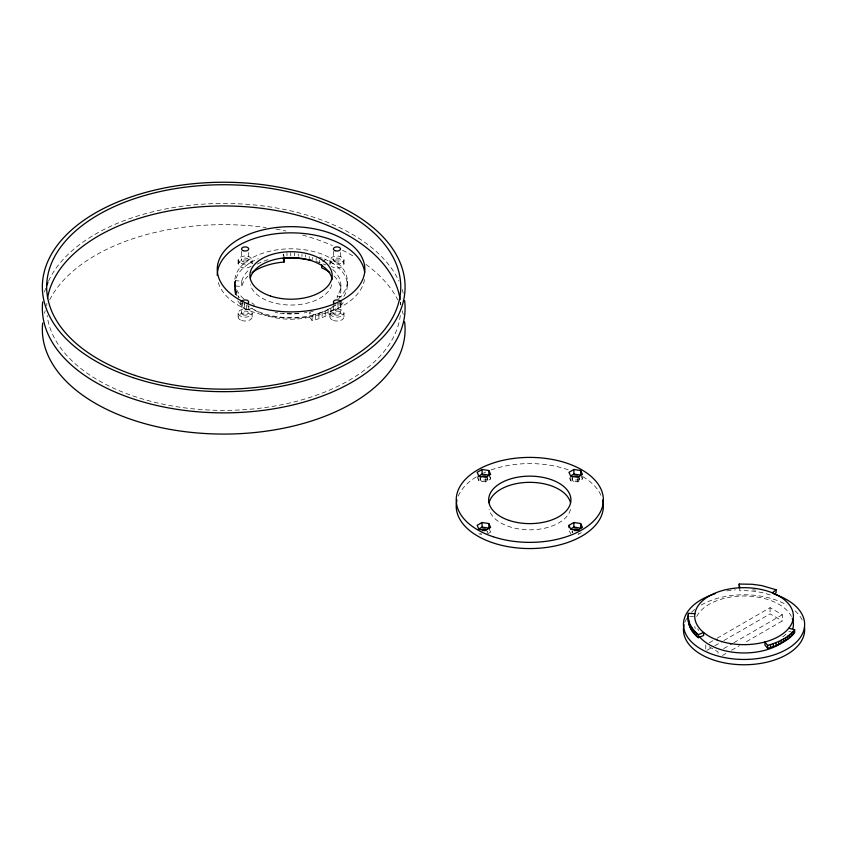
<?xml version="1.0" encoding="UTF-8"?>
<svg xmlns="http://www.w3.org/2000/svg" width="847" height="847" viewBox="0 0 847 847"><rect width="100%" height="100%" fill="white"/><g stroke="black" fill="none" stroke-linecap="round" stroke-linejoin="round"><path stroke-width="0.64" stroke-dasharray="4.24 3.18" d="M340.833 285.079L340.833 290.383M252.162 263.724L252.173 260.093M252.162 316.736L252.173 313.104A7.03 4.066 0 0 0 241.628 309.589A7.03 4.066 0 0 0 241.628 316.619A7.03 4.066 0 0 0 252.173 313.104M343.988 263.724L343.998 260.093A7.03 4.066 0 0 0 333.453 256.577A7.03 4.066 0 0 0 333.453 263.608A7.03 4.066 0 0 0 343.998 260.093M343.988 316.736L343.998 313.104A7.03 4.066 0 0 0 333.453 309.589A7.03 4.066 0 0 0 333.453 316.619A7.03 4.066 0 0 0 343.998 313.104M247.843 270.913A49.782 28.734 0 0 0 241.766 281.183L235.328 280.664L235.244 294.629L234.788 281.299M234.788 290.299L235.328 280.664M312.13 320.611L312.13 315.306L309.706 311.834L309.706 317.138L312.13 320.611C323.829 317.763 335.899 312.649 343.226 302.654M322.696 261.797L325.703 259.584L319.478 257.149M312.13 315.306L325.184 311.018L335.793 304.888L335.793 310.193M477.126 476.935L478.936 480.831L485.691 481.879L490.646 479.021L490.646 476.723M486.686 534.319L490.646 532.032L490.646 529.735M569.396 477.909L570.762 480.831L577.516 481.879L582.471 479.021L582.471 476.723M578.512 534.319L581.476 532.604M709.172 642.841L715.937 638.934M717.07 638.289L770.071 607.68L782.31 614.753L782.31 620.936L745.095 642.418M706.917 650.327L713.682 646.42M714.815 645.774L722.703 641.211M723.836 640.565L770.071 613.874L782.31 620.936M723.666 648.611L732.697 643.402M733.82 642.746L782.31 614.753M722.544 655.44L725.932 653.492M731.564 650.231L739.463 645.679M237.795 300.971L242.486 306.889L246.71 310.489L251.824 308.181A49.782 28.734 0 0 0 309.706 317.138M689.712 616.425L693.598 616.627M235.328 285.968L241.766 286.487A49.782 28.734 0 0 1 247.843 276.217M478.936 533.843L481.191 534.192M332.733 269.473A49.782 28.734 0 0 1 337.212 295.952L343.226 297.35A56.273 32.493 0 0 0 321.606 257.901M788.769 631.206L791.13 631.841M316.164 261.416L325.703 264.889M709.13 646.727L718.034 651.862L718.034 654.339M235.244 289.335L239.129 297.699A56.273 32.493 0 0 1 258.324 258.759M580.65 475.125L582.471 479.021M569.396 530.921L570.762 533.843M488.835 475.125L490.646 479.021M488.835 528.136L490.646 532.032M283.523 254.248L284.126 256.726M329.928 260.093L329.938 263.893M329.928 313.104L329.938 316.905M238.113 260.093L238.113 263.893M238.113 313.104L238.113 316.905M770.071 607.68L770.071 613.874M739.749 587.786L739.749 590.793A49.348 28.491 0 0 1 772.358 595.833M705.795 644.789L705.795 649.744M579.274 477.846L579.274 479.434M577.516 478.439L577.516 481.879M572.138 477.93L572.138 479.529M572.138 530.953L572.138 532.541A3.568 2.065 0 0 1 572.699 531.471M570.762 476.236L570.762 480.831M487.449 477.846L487.449 479.434M485.691 478.439L485.691 481.879M480.313 477.93L480.313 479.529M478.936 476.236L478.936 480.831M400.684 302.326L400.684 304.825M347.323 281.299L347.323 285.185M341.701 300.399L341.701 304.645M340.526 252.533L340.526 259.965M340.526 303.078L340.526 312.977M339.954 301.267L339.954 306.561M337.974 303.12L337.974 308.414M337.212 295.952L337.212 298.07M333.4 251.39L333.4 260.05M333.4 305.64L333.4 313.062M330.849 308.16L330.849 313.454M328.096 309.642L328.096 314.946M325.184 311.018L325.184 316.323M322.114 312.278L322.114 317.583M319.478 260.325L319.478 262.443M318.906 313.411L318.906 318.716M316.164 258.229L316.164 260.347M315.571 314.428L315.571 319.732M312.744 257.329L312.744 259.447M309.219 256.556L309.219 258.674M305.619 254.862L305.619 256.98M301.956 254.375L301.956 256.493M298.239 254.026L298.239 256.143M294.491 252.755L294.491 255.942M290.733 252.692L290.733 255.879M286.964 252.787L286.964 255.963M283.226 254.068L283.226 256.196M248.711 252.533L248.711 259.965M248.711 305.555L248.711 312.977M246.71 305.185L246.71 310.489M244.497 303.427L244.497 308.732M242.486 301.596L242.486 306.889M241.766 281.183L241.766 286.487M241.575 251.39L241.575 260.05M241.575 303.162L241.575 313.062M240.696 300.738L240.696 304.984M236.705 293.591L236.705 295.709M235.847 291.474L235.847 294.661M234.937 282.824L234.884 292.469M786.048 634.128A49.348 28.491 0 0 1 782.755 636.838M698.743 630.454A49.348 28.491 0 0 1 697.684 628.919M695.207 628.527A49.348 28.491 0 0 1 694.826 626.505M696.7 616.447A49.348 28.491 0 0 1 744.047 595.981A49.348 28.491 0 0 1 791.394 616.447M684.831 622.333A60.603 34.992 0 0 1 686.779 618.331M691.565 612.275A60.603 34.992 0 0 1 694.688 609.48M701.2 605.033A60.603 34.992 0 0 1 786.905 605.033M795.026 610.856A60.603 34.992 0 0 1 802.194 619.919M726.98 590.899A60.603 34.992 0 0 1 735.429 589.84M752.676 589.84A60.603 34.992 0 0 1 755.873 590.158M458.28 496.056A73.583 42.488 0 0 1 476.84 476.575M483.626 472.997A73.583 42.488 0 0 1 485.702 472.065M491.122 469.926A73.583 42.488 0 0 1 568.464 469.926M582.747 476.575A73.583 42.488 0 0 1 601.306 496.056M570.497 509.449A41.122 23.737 0 0 1 529.798 529.82A41.122 23.737 0 0 1 489.09 509.449M578.84 533.568A3.568 2.065 0 0 1 578.046 534.139M572.847 532.223A3.568 2.065 0 0 1 572.223 531.429M578.84 478.576A3.568 2.065 0 0 1 575.706 481.625A3.568 2.065 0 0 1 572.572 478.576M579.136 478.555A3.568 2.065 0 0 1 575.706 480.037A3.568 2.065 0 0 1 572.276 478.555M487.014 478.576A3.568 2.065 0 0 1 483.881 481.625A3.568 2.065 0 0 1 480.747 478.576M487.311 478.555A3.568 2.065 0 0 1 483.881 480.037A3.568 2.065 0 0 1 480.461 478.555M481.742 534.235A3.568 2.065 0 0 1 480.747 533.568M487.014 531.598A3.568 2.065 0 0 1 487.459 532.583M487.374 531.429A3.568 2.065 0 0 1 487.014 531.98M44.52 292.024A181.364 104.71 0 0 1 45.632 288.34M48.533 281.056A181.364 104.71 0 0 1 223.714 203.449A181.364 104.71 0 0 1 398.905 281.056M402.209 289.568A181.364 104.71 0 0 1 403.236 293.253M400.303 315.444A177.044 102.212 0 0 1 223.714 410.372A177.044 102.212 0 0 1 47.125 315.444M46.733 305.725A177.044 102.212 0 0 1 46.881 303.29M400.44 302.083A177.044 102.212 0 0 1 400.642 304.507M44.52 313.231A181.364 104.71 0 0 1 45.23 310.775M49.698 299.859A181.364 104.71 0 0 1 266.053 227.547M276.058 229.103A181.364 104.71 0 0 1 285.884 230.998M302.58 235.064A181.364 104.71 0 0 1 332.405 245.535M342.484 250.225A181.364 104.71 0 0 1 354.237 256.652M365.946 264.391A181.364 104.71 0 0 1 397.741 299.859M402.209 310.775A181.364 104.71 0 0 1 403.236 314.459M334.067 276.016A49.782 28.734 0 0 1 339.499 297.096M298.79 313.57A49.782 28.734 0 0 1 280.008 313.21M254.269 304.549A49.782 28.734 0 0 1 251.824 302.877M257.223 264.105A49.782 28.734 0 0 1 269.695 259.224M334.237 306.021A56.273 32.493 0 0 1 247.599 305.831M243.714 298.864A56.273 32.493 0 0 1 254.206 256.747A56.273 32.493 0 0 1 327.905 256.747A56.273 32.493 0 0 1 338.398 298.864M313.21 311.167A56.273 32.493 0 0 1 310.722 311.738M306.91 312.469A56.273 32.493 0 0 1 304.317 312.871M299.065 313.454A56.273 32.493 0 0 1 283.046 313.454M277.784 312.871A56.273 32.493 0 0 1 275.201 312.469M331.759 284.677A41.122 23.737 0 0 1 291.05 305.036A41.122 23.737 0 0 1 250.352 284.677M364.528 279.51A73.805 42.615 0 0 1 293.687 318.048A73.805 42.615 0 0 1 218.272 282.527M340.219 302.824A3.568 2.065 0 0 1 339.827 303.205M338.451 303.851A3.568 2.065 0 0 1 337.731 303.988M330.002 264.56A7.03 4.066 0 0 1 338.461 260.008A7.03 4.066 0 0 1 342.887 266.17A7.03 4.066 0 0 1 331.336 266.413M251.061 266.17A7.03 4.066 0 0 1 239.722 266.561A7.03 4.066 0 0 1 242.528 260.209A7.03 4.066 0 0 1 252.162 263.692M244.635 304.009A3.568 2.065 0 0 1 243.661 303.851M242.443 303.321A3.568 2.065 0 0 1 241.893 302.824M333.453 320.505A7.03 4.066 0 0 0 343.998 316.99A7.03 4.066 0 0 0 333.453 313.475A7.03 4.066 0 0 0 333.453 320.505M335.179 314.893A3.568 2.065 0 0 0 340.536 313.104A3.568 2.065 0 0 0 335.179 311.315A3.568 2.065 0 0 0 335.179 314.893M334.967 261.797A3.568 2.065 0 0 0 340.526 260.241A3.568 2.065 0 0 0 335.401 258.24A3.568 2.065 0 0 0 334.967 261.797M241.204 263.459A7.03 4.066 0 0 0 252.162 260.378A7.03 4.066 0 0 0 242.073 256.44A7.03 4.066 0 0 0 241.204 263.459M243.142 261.797A3.568 2.065 0 0 0 248.7 260.241A3.568 2.065 0 0 0 243.587 258.24A3.568 2.065 0 0 0 243.142 261.797M241.628 320.505A7.03 4.066 0 0 0 252.173 316.99A7.03 4.066 0 0 0 241.628 313.475A7.03 4.066 0 0 0 241.628 320.505M243.354 314.893A3.568 2.065 0 0 0 248.711 313.104A3.568 2.065 0 0 0 243.354 311.315A3.568 2.065 0 0 0 243.354 314.893"/><path stroke-width="1.27" d="M694.889 613.683L688.42 613.355C686.631 622.64 690.93 632.042 698.309 637.664L703.624 635.515L703.624 632.508L698.309 634.657C692.994 630.316 688.6 624.154 688.23 617.103M688.23 618.236L688.42 613.355M794.655 629.787L794.655 632.794C787.837 640.988 777.726 645.605 767.647 648.389L764.905 644.991L764.905 641.984L767.647 645.382C777.726 642.598 787.837 637.982 794.655 629.787L788.769 628.209M772.358 592.826L776.074 589.756L761.612 585.563L752.147 584.271L739.187 584.049L739.187 587.056M774.211 594.298L776.074 592.762L776.074 589.756M482.07 469.482L477.126 472.34L478.936 476.236L485.691 477.285L490.646 474.426L488.835 470.53L482.07 469.482L482.07 474.076L478.11 476.363M482.07 522.493L477.126 525.352L478.936 529.259L485.691 530.296L490.646 527.437L488.835 523.541L482.07 522.493L482.07 527.088L478.11 529.375M573.895 469.482L568.951 472.34L570.762 476.236L577.516 477.285L582.471 474.426L580.65 470.53L573.895 469.482L573.895 474.076L570.931 475.792M568.951 525.352L573.895 522.493L580.65 523.541L582.471 527.437L577.516 530.296L570.762 529.259L568.951 525.352L568.951 527.649M570.931 528.803L573.895 527.088L580.65 528.136L580.65 523.541M573.895 474.076L580.65 475.125L580.65 470.53M482.07 474.076L488.835 475.125L488.835 470.53M482.07 527.088L488.835 528.136L488.835 523.541M311.569 260.251L298.239 258.261L283.226 258.314L284.126 262.03A49.782 28.734 0 0 0 252.078 272.607M739.187 584.049L739.749 587.786M793.194 631.47L793.194 634.467M791.574 633.09L791.574 636.097M789.785 634.657L789.785 637.664M787.848 636.161L787.848 639.167M785.762 637.6L785.762 640.607M783.539 638.966L783.539 641.962M781.167 640.247L781.167 643.254M778.679 641.454L778.679 644.461M776.074 642.577L776.074 645.583M773.364 643.604L773.364 646.61M770.548 644.546L770.548 647.542M767.647 645.382L767.647 648.389M698.309 634.657L698.309 637.664M696.52 633.09L696.52 636.097M694.9 631.47L694.9 634.467M693.439 629.787L693.439 632.794M692.158 628.072L692.158 631.068M691.046 626.304L691.046 629.31M690.114 624.514L690.114 627.511M689.363 622.683L689.363 625.689M688.802 620.84L688.802 623.847M688.42 618.977L688.42 621.984M573.895 522.493L573.895 527.088M321.701 264.656L321.701 267.843A49.782 28.734 0 0 1 329.769 272.427M284.126 257.784L284.126 262.03M792.273 618.416A49.348 28.491 0 0 1 792.898 628.527M785.561 639.877A49.348 28.491 0 0 1 740.532 652.889A49.348 28.491 0 0 1 699.167 636.309M804.491 627.278A60.603 34.992 0 0 1 741.887 664.736A60.603 34.992 0 0 1 684.069 624.79M774.349 594.171A60.603 34.992 0 0 1 790.166 647.172A60.603 34.992 0 0 1 697.017 646.536A60.603 34.992 0 0 1 715.006 593.768M602.63 500.026A73.583 42.488 0 0 1 529.798 548.56A73.583 42.488 0 0 1 456.957 500.026M489.09 502.695A41.122 23.737 0 0 1 529.798 482.335A41.122 23.737 0 0 1 570.497 502.695M574.457 530.646A3.568 2.065 0 0 1 576.955 530.646M572.847 529.756A3.568 2.065 0 0 1 578.956 530.137M572.36 477.253A3.568 2.065 0 0 1 575.706 475.919A3.568 2.065 0 0 1 579.052 477.253M480.535 477.253A3.568 2.065 0 0 1 483.881 475.919A3.568 2.065 0 0 1 487.226 477.253M482.631 530.646A3.568 2.065 0 0 1 485.13 530.646M481.022 529.756A3.568 2.065 0 0 1 486.739 529.756M404.622 300.685A181.364 104.71 0 0 1 224.794 412.87A181.364 104.71 0 0 1 42.668 301.934M46.49 285.894A181.364 104.71 0 0 1 47.983 282.263M47.485 298.44A177.044 102.212 0 0 1 224.773 205.948A177.044 102.212 0 0 1 400.144 299.658M404.622 321.892A181.364 104.71 0 0 1 224.794 434.077A181.364 104.71 0 0 1 42.668 323.131M250.352 277.922A41.122 23.737 0 0 1 292.522 257.573A41.122 23.737 0 0 1 332.077 279.605M217.256 275.466A73.805 42.615 0 0 1 288.425 232.883A73.805 42.615 0 0 1 364.665 272.427M335.031 303.702A3.568 2.065 0 0 1 334.629 300.41A3.568 2.065 0 0 1 340.219 301.119M241.797 301.257A3.568 2.065 0 0 1 247.483 300.41A3.568 2.065 0 0 1 246.858 303.777M717.335 640.12A49.348 28.491 0 0 0 793.343 617.548A49.348 28.491 0 0 0 721.475 590.835A49.348 28.491 0 0 0 717.335 640.12M493.007 536.68A73.583 42.488 0 0 0 603.382 499.889A73.583 42.488 0 0 0 493.007 463.097A73.583 42.488 0 0 0 493.007 536.68M509.238 520.45A41.122 23.737 0 0 0 570.92 499.889A41.122 23.737 0 0 0 509.238 479.328A41.122 23.737 0 0 0 509.238 520.45M133.032 377.635A181.364 104.71 0 0 0 405.088 286.953A181.364 104.71 0 0 0 133.032 196.271A181.364 104.71 0 0 0 133.032 377.635M135.202 375.475A177.044 102.212 0 0 0 400.758 286.953A177.044 102.212 0 0 0 135.202 198.431A177.044 102.212 0 0 0 135.202 375.475M254.153 306.18A73.805 42.615 0 0 0 364.856 269.282A73.805 42.615 0 0 0 254.153 232.374A73.805 42.615 0 0 0 254.153 306.18M270.489 296.027A41.122 23.737 0 0 0 332.172 275.466A41.122 23.737 0 0 0 270.489 254.905A41.122 23.737 0 0 0 270.489 296.027M334.967 250.67A3.568 2.065 0 0 0 340.526 249.103A3.568 2.065 0 0 0 335.401 247.102A3.568 2.065 0 0 0 334.967 250.67M243.142 250.67A3.568 2.065 0 0 0 248.7 249.103A3.568 2.065 0 0 0 243.587 247.102A3.568 2.065 0 0 0 243.142 250.67"/></g></svg>
